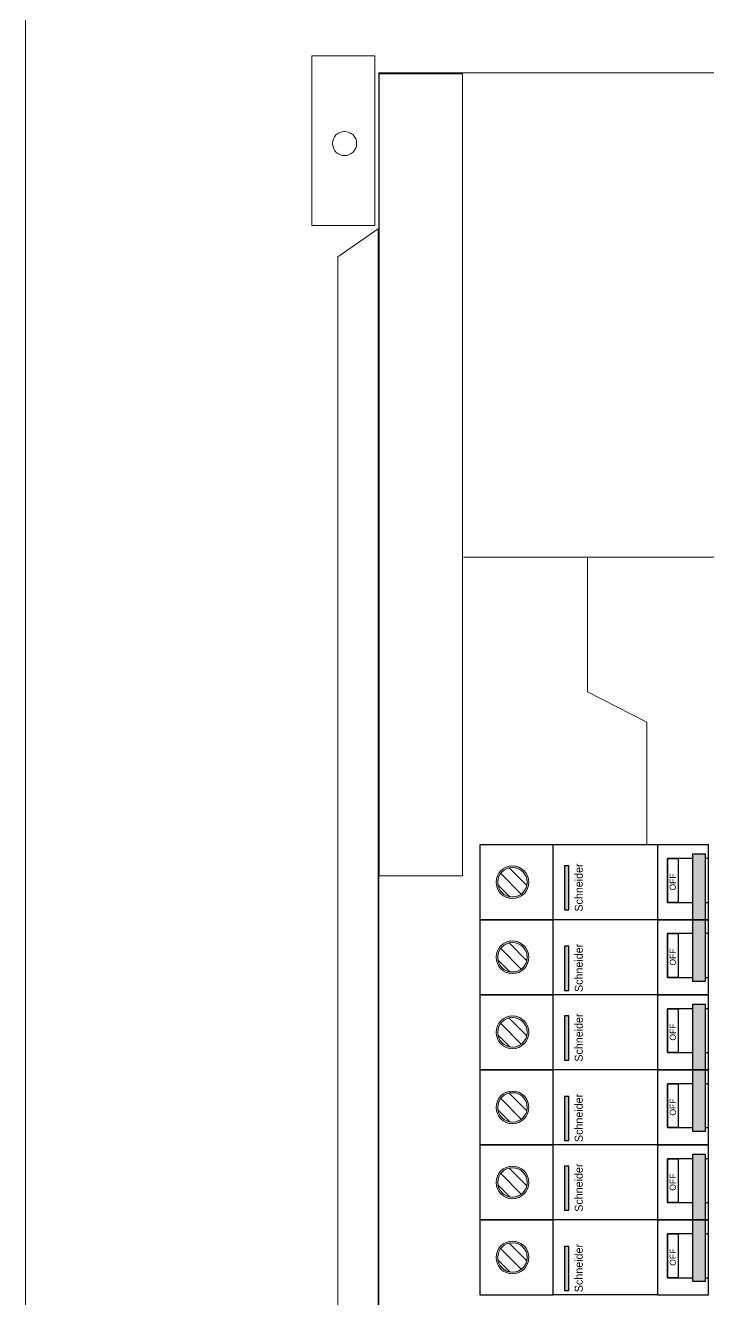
# Model space of a CAD drawing. Header units: inches. Extents: x 18739 to 22272, y 3658 to 7913.
# Drawn here: x 21753.63 to 21769.73, y 5557.59 to 5587.61 of the extents above; entities that cross this region are included whole.
import ezdxf

# ---------------------------------------------------------------- set-up
doc = ezdxf.new("R2010")
doc.units = ezdxf.units.IN
doc.header["$MEASUREMENT"] = 0
doc.layers.add('20-80AT', color=85, linetype='Continuous')
doc.layers.add('ENCLOSRURE', color=7, linetype='Continuous', lineweight=20)
doc.layers.add('LUGS', color=251, linetype='Continuous', lineweight=5)
doc.styles.get("Standard").update_dxf_attribs({"font": 'arial.ttf'})

msp = doc.modelspace()

# ---------------------------------------------------------------- hatches: boundary and pattern name
h = msp.add_hatch(color=3)
h.dxf.hatch_style = 1
h.paths.add_polyline_path([(21769.66099, 5568.08294), (21769.3594, 5568.08294), (21769.3594, 5565.09321), (21769.66099, 5565.09321)])
h = msp.add_hatch(color=3)
h.dxf.hatch_style = 1
h.paths.add_polyline_path([(21766.33597, 5566.77058), (21766.43738, 5566.77058), (21766.43738, 5567.80967), (21766.33597, 5567.80967)])
h = msp.add_hatch(color=3)
h.dxf.hatch_style = 1
h.paths.add_polyline_path([(21766.33597, 5564.87581), (21766.43738, 5564.87581), (21766.43738, 5565.91491), (21766.33597, 5565.91491)])
h = msp.add_hatch(color=3)
h.dxf.hatch_style = 1
h.paths.add_polyline_path([(21769.66098, 5564.54613), (21769.35939, 5564.54613), (21769.35939, 5561.5564), (21769.66098, 5561.5564)])
h = msp.add_hatch(color=3)
h.dxf.hatch_style = 1
h.paths.add_polyline_path([(21766.33596, 5563.23377), (21766.43737, 5563.23377), (21766.43737, 5564.27286), (21766.33596, 5564.27286)])
h = msp.add_hatch(color=3)
h.dxf.hatch_style = 1
h.paths.add_polyline_path([(21766.33596, 5561.33901), (21766.43737, 5561.33901), (21766.43737, 5562.3781), (21766.33596, 5562.3781)])
h = msp.add_hatch(color=3)
h.dxf.hatch_style = 1
h.paths.add_polyline_path([(21769.66097, 5561.00932), (21769.35938, 5561.00932), (21769.35938, 5558.01959), (21769.66097, 5558.01959)])
h = msp.add_hatch(color=3)
h.dxf.hatch_style = 1
h.paths.add_polyline_path([(21766.33595, 5559.69696), (21766.43736, 5559.69696), (21766.43736, 5560.73605), (21766.33595, 5560.73605)])
h = msp.add_hatch(color=3)
h.dxf.hatch_style = 1
h.paths.add_polyline_path([(21766.33595, 5557.8022), (21766.43736, 5557.8022), (21766.43736, 5558.84129), (21766.33595, 5558.84129)])
at = {"layer": 'ENCLOSRURE'}
h = msp.add_hatch(color=253, dxfattribs=at)
h.dxf.hatch_style = 1
h.paths.add_polyline_path([(21765.49665, 5567.42408, 1), (21764.72587, 5567.42408, 1)])
h.paths.add_polyline_path([(21765.4578, 5567.42408, 1), (21764.76471, 5567.42408, 1)], flags=16)
h = msp.add_hatch(dxfattribs=at)
h.set_pattern_fill('ANSI31', color=253, scale=1.86272, angle=90)
h.set_pattern_definition([(135, (16642.4259, -7377.19403), (-0.1646427027, -0.1646427027), [])])
h.paths.add_polyline_path([(21765.4578, 5567.42408, 1), (21764.76471, 5567.42408, 1)])
h = msp.add_hatch(color=253, dxfattribs=at)
h.dxf.hatch_style = 1
h.paths.add_polyline_path([(21765.49664, 5565.65568, 1), (21764.72586, 5565.65568, 1)])
h.paths.add_polyline_path([(21765.4578, 5565.65568, 1), (21764.76471, 5565.65568, 1)], flags=16)
h = msp.add_hatch(dxfattribs=at)
h.set_pattern_fill('ANSI31', color=253, scale=1.86272, angle=90)
h.set_pattern_definition([(135, (16642.4259, -7378.96243), (-0.1646427027, -0.1646427027), [])])
h.paths.add_polyline_path([(21765.4578, 5565.65568, 1), (21764.76471, 5565.65568, 1)])
h = msp.add_hatch(color=253, dxfattribs=at)
h.dxf.hatch_style = 1
h.paths.add_polyline_path([(21765.49664, 5563.88727, 1), (21764.72586, 5563.88727, 1)])
h.paths.add_polyline_path([(21765.45779, 5563.88727, 1), (21764.7647, 5563.88727, 1)], flags=16)
h = msp.add_hatch(dxfattribs=at)
h.set_pattern_fill('ANSI31', color=253, scale=1.86272, angle=90)
h.set_pattern_definition([(135, (16642.42588, -7380.73084), (-0.1646427027, -0.1646427027), [])])
h.paths.add_polyline_path([(21765.45779, 5563.88727, 1), (21764.7647, 5563.88727, 1)])
h = msp.add_hatch(color=253, dxfattribs=at)
h.dxf.hatch_style = 1
h.paths.add_polyline_path([(21765.49663, 5562.11887, 1), (21764.72585, 5562.11887, 1)])
h.paths.add_polyline_path([(21765.45779, 5562.11887, 1), (21764.7647, 5562.11887, 1)], flags=16)
h = msp.add_hatch(dxfattribs=at)
h.set_pattern_fill('ANSI31', color=253, scale=1.86272, angle=90)
h.set_pattern_definition([(135, (16642.42588, -7382.49924), (-0.1646427027, -0.1646427027), [])])
h.paths.add_polyline_path([(21765.45779, 5562.11887, 1), (21764.7647, 5562.11887, 1)])
h = msp.add_hatch(color=253, dxfattribs=at)
h.dxf.hatch_style = 1
h.paths.add_polyline_path([(21765.49662, 5560.35046, 1), (21764.72585, 5560.35046, 1)])
h.paths.add_polyline_path([(21765.45778, 5560.35046, 1), (21764.76469, 5560.35046, 1)], flags=16)
h = msp.add_hatch(dxfattribs=at)
h.set_pattern_fill('ANSI31', color=253, scale=1.86272, angle=90)
h.set_pattern_definition([(135, (16642.42587, -7384.26765), (-0.1646427027, -0.1646427027), [])])
h.paths.add_polyline_path([(21765.45778, 5560.35046, 1), (21764.76469, 5560.35046, 1)])
h = msp.add_hatch(color=253, dxfattribs=at)
h.dxf.hatch_style = 1
h.paths.add_polyline_path([(21765.49662, 5558.58206, 1), (21764.72584, 5558.58206, 1)])
h.paths.add_polyline_path([(21765.45777, 5558.58206, 1), (21764.76468, 5558.58206, 1)], flags=16)
h = msp.add_hatch(dxfattribs=at)
h.set_pattern_fill('ANSI31', color=253, scale=1.86272, angle=90)
h.set_pattern_definition([(135, (16642.42586, -7386.03605), (-0.1646427027, -0.1646427027), [])])
h.paths.add_polyline_path([(21765.45777, 5558.58206, 1), (21764.76468, 5558.58206, 1)])

# ---------------------------------------------------------------- linework, layer by layer
at = {"color": 0}
for p, q in [((21768.53101, 5568.30847), (21766.06902, 5568.30841)), ((21768.53099, 5564.77166), (21766.06901, 5564.7716)), ((21768.53098, 5561.23485), (21766.069, 5561.23479)), ((21768.53101, 5557.69804), (21766.06902, 5557.69798))]:
    msp.add_line(p, q, dxfattribs=at)
at = {"color": 3}
for points in [[(21769.66099, 5565.09321), (21769.66099, 5568.08294), (21769.3594, 5568.08294), (21769.3594, 5565.09321)], [(21766.33597, 5567.80967), (21766.33597, 5566.77058), (21766.43738, 5566.77058), (21766.43738, 5567.80967)], [(21766.33597, 5565.91491), (21766.33597, 5564.87581), (21766.43738, 5564.87581), (21766.43738, 5565.91491)], [(21769.66098, 5561.5564), (21769.66098, 5564.54613), (21769.35939, 5564.54613), (21769.35939, 5561.5564)], [(21766.33596, 5564.27286), (21766.33596, 5563.23377), (21766.43737, 5563.23377), (21766.43737, 5564.27286)], [(21766.33596, 5562.3781), (21766.33596, 5561.33901), (21766.43737, 5561.33901), (21766.43737, 5562.3781)], [(21769.66097, 5558.01959), (21769.66097, 5561.00932), (21769.35938, 5561.00932), (21769.35938, 5558.01959)], [(21766.33595, 5560.73605), (21766.33595, 5559.69696), (21766.43736, 5559.69696), (21766.43736, 5560.73605)], [(21766.33595, 5558.84129), (21766.33595, 5557.8022), (21766.43736, 5557.8022), (21766.43736, 5558.84129)]]:
    msp.add_lwpolyline(points, close=True, dxfattribs=at)
at = {"layer": '20-80AT', "color": 0}
for p, q in [((21768.53101, 5566.54006), (21766.06902, 5566.54001)), ((21768.53101, 5564.77169), (21766.06902, 5564.77164)), ((21768.53099, 5563.00325), (21766.069, 5563.0032)), ((21768.53099, 5561.23488), (21766.069, 5561.23483)), ((21768.53098, 5559.46644), (21766.06899, 5559.46639)), ((21768.53098, 5557.69808), (21766.06899, 5557.69802))]:
    msp.add_line(p, q, dxfattribs=at)
for points in [[(21764.34403, 5568.30841), (21764.34402, 5566.54001), (21766.06902, 5566.54001), (21766.06902, 5568.30841)], [(21769.73473, 5566.54006), (21769.73473, 5568.30847), (21768.53101, 5568.30847), (21768.53101, 5566.54006)], [(21768.76679, 5566.94701), (21768.76679, 5567.98153), (21769.01497, 5567.98153), (21769.01497, 5566.94701)], [(21764.34402, 5566.54001), (21764.34402, 5564.7716), (21766.06901, 5564.7716), (21766.06902, 5566.54001)], [(21769.73472, 5564.77166), (21769.73473, 5566.54006), (21768.53101, 5566.54006), (21768.531, 5564.77166)], [(21768.76679, 5565.1786), (21768.76679, 5566.21313), (21769.01497, 5566.21313), (21769.01497, 5565.1786)], [(21764.34402, 5564.7716), (21764.34401, 5563.0032), (21766.069, 5563.0032), (21766.06901, 5564.7716)], [(21769.73471, 5563.00325), (21769.73472, 5564.77166), (21768.531, 5564.77166), (21768.53099, 5563.00325)], [(21768.76678, 5563.4102), (21768.76678, 5564.44472), (21769.01496, 5564.44472), (21769.01496, 5563.4102)], [(21764.34401, 5563.0032), (21764.344, 5561.23479), (21766.069, 5561.23479), (21766.069, 5563.0032)], [(21769.73471, 5561.23485), (21769.73471, 5563.00325), (21768.53099, 5563.00325), (21768.53099, 5561.23485)], [(21768.76678, 5561.6418), (21768.76678, 5562.67632), (21769.01495, 5562.67632), (21769.01495, 5561.6418)], [(21764.344, 5561.23479), (21764.344, 5559.46639), (21766.06899, 5559.46639), (21766.069, 5561.23479)], [(21769.7347, 5559.46644), (21769.73471, 5561.23485), (21768.53099, 5561.23485), (21768.53098, 5559.46644)], [(21768.76677, 5559.87339), (21768.76677, 5560.90792), (21769.01495, 5560.90792), (21769.01495, 5559.87339)], [(21764.344, 5559.46639), (21764.34399, 5557.69798), (21766.06899, 5557.69798), (21766.06899, 5559.46639)], [(21769.73469, 5557.69804), (21769.7347, 5559.46644), (21768.53098, 5559.46644), (21768.53097, 5557.69804)], [(21768.76676, 5558.10499), (21768.76676, 5559.13951), (21769.01494, 5559.13951), (21769.01494, 5558.10499)]]:
    msp.add_lwpolyline(points, close=True, dxfattribs=at)
for points in [[(21768.53101, 5568.30841), (21768.53101, 5566.54004), (21766.06902, 5566.54004), (21766.06902, 5568.30841)], [(21769.35939, 5567.98153), (21768.76679, 5567.98153), (21768.76679, 5566.94701), (21769.35939, 5566.94701)], [(21769.66098, 5566.94701), (21769.73472, 5566.94701), (21769.73472, 5567.98153), (21769.66098, 5567.98153)], [(21768.531, 5566.54001), (21768.531, 5564.77164), (21766.06902, 5564.77164), (21766.06902, 5566.54001)], [(21769.35939, 5566.21313), (21768.76679, 5566.21313), (21768.76679, 5565.1786), (21769.35939, 5565.1786)], [(21769.66097, 5565.1786), (21769.73472, 5565.1786), (21769.73472, 5566.21313), (21769.66098, 5566.21313)], [(21768.53099, 5564.7716), (21768.53099, 5563.00323), (21766.06901, 5563.00323), (21766.06901, 5564.7716)], [(21769.35938, 5564.44472), (21768.76678, 5564.44472), (21768.76678, 5563.4102), (21769.35938, 5563.4102)], [(21769.66097, 5563.4102), (21769.73471, 5563.4102), (21769.73471, 5564.44472), (21769.66097, 5564.44472)], [(21768.53099, 5563.0032), (21768.53099, 5561.23483), (21766.069, 5561.23483), (21766.069, 5563.0032)], [(21769.35938, 5562.67632), (21768.76678, 5562.67632), (21768.76678, 5561.6418), (21769.35938, 5561.6418)], [(21769.66096, 5561.6418), (21769.73471, 5561.6418), (21769.73471, 5562.67632), (21769.66096, 5562.67632)], [(21768.53098, 5561.23479), (21768.53098, 5559.46642), (21766.069, 5559.46642), (21766.069, 5561.23479)], [(21769.35937, 5560.90792), (21768.76677, 5560.90792), (21768.76677, 5559.87339), (21769.35937, 5559.87339)], [(21769.66095, 5559.87339), (21769.7347, 5559.87339), (21769.7347, 5560.90792), (21769.66096, 5560.90792)], [(21768.53097, 5559.46639), (21768.53097, 5557.69802), (21766.06899, 5557.69802), (21766.06899, 5559.46639)], [(21769.35936, 5559.13951), (21768.76676, 5559.13951), (21768.76676, 5558.10499), (21769.35936, 5558.10499)], [(21769.66095, 5558.10499), (21769.73469, 5558.10499), (21769.73469, 5559.13951), (21769.66095, 5559.13951)]]:
    msp.add_lwpolyline(points, dxfattribs=at)
at = {"layer": 'ENCLOSRURE', "color": 252}
for p, q in [((21763.95561, 5575.08097), (21770.16746, 5575.08097)), ((21766.8821, 5575.08241), (21766.8821, 5571.91312)), ((21766.8821, 5571.91312), (21768.28038, 5571.1994)), ((21768.28038, 5571.1994), (21768.28038, 5568.29583))]:
    msp.add_line(p, q, dxfattribs=at)
at = {"layer": 'ENCLOSRURE'}
for points in [[(21753.62715, 5601.23962), (21794.85755, 5601.23962), (21794.85755, 5547.37085), (21753.62715, 5547.37085)], [(21760.38287, 5586.89627), (21761.86587, 5586.89627), (21761.86587, 5582.89894), (21760.38287, 5582.89894)], [(21761.96177, 5586.4964), (21786.65539, 5586.4964), (21786.65539, 5554.64788), (21761.96177, 5554.64788)], [(21761.94426, 5582.81988), (21760.99682, 5582.16429), (21760.99682, 5556.77776), (21761.94426, 5556.27536)]]:
    msp.add_lwpolyline(points, close=True, dxfattribs=at)
at = {"layer": 'ENCLOSRURE', "color": 252}
msp.add_lwpolyline([(21761.96892, 5586.47098), (21763.93084, 5586.47098), (21763.93084, 5567.57604), (21761.96892, 5567.57604)], close=True, dxfattribs=at)
at = {"layer": 'ENCLOSRURE'}
msp.add_circle((21761.15116, 5584.83249), 0.28501, dxfattribs=at)
at = {"layer": 'LUGS'}
for centre, radius in [((21765.11123, 5567.42421, -0.38824), 0.38539), ((21765.11126, 5567.42408, -0.38824), 0.38539), ((21765.11126, 5567.42408, -0.19412), 0.34654), ((21765.11122, 5565.6558, -0.38824), 0.38539), ((21765.11125, 5565.65568, -0.38824), 0.38539), ((21765.11125, 5565.65568, -0.19412), 0.34654), ((21765.11122, 5563.8874, -0.38824), 0.38539), ((21765.11125, 5563.88727, -0.38824), 0.38539), ((21765.11125, 5563.88727, -0.19412), 0.34654), ((21765.11121, 5562.11899, -0.38824), 0.38539), ((21765.11124, 5562.11887, -0.38824), 0.38539), ((21765.11124, 5562.11887, -0.19412), 0.34654), ((21765.1112, 5560.35059, -0.38824), 0.38539), ((21765.11123, 5560.35046, -0.38824), 0.38539), ((21765.11123, 5560.35046, -0.19412), 0.34654), ((21765.1112, 5558.58218, -0.38824), 0.38539), ((21765.11123, 5558.58206, -0.38824), 0.38539), ((21765.11123, 5558.58206, -0.19412), 0.34654)]:
    msp.add_circle(centre, radius, dxfattribs=at)

# ---------------------------------------------------------------- texts
for p in [(21768.96436, 5567.22854), (21768.96435, 5565.46014), (21768.96435, 5563.69173), (21768.96434, 5561.92333), (21768.96433, 5560.15492), (21768.96433, 5558.38652)]:
    msp.add_text('OFF', height=0.144518, rotation=90).set_placement(p)
at = {"char_height": 0.1886298, "attachment_point": 1, "rotation": 90}
for insert in [(21766.5799, 5566.73279), (21766.5799, 5564.83803), (21766.57989, 5563.19598), (21766.57989, 5561.30122), (21766.57988, 5559.65917), (21766.57988, 5557.76441)]:
    msp.add_mtext_dynamic_manual_height_columns('{\\fBradley Hand ITC|b0|i0|c0|p66;Schneider}', width=35.0550439, gutter_width=1, heights=[0.83509], dxfattribs=dict(at, insert=insert))

doc.saveas('drawing.dxf')
